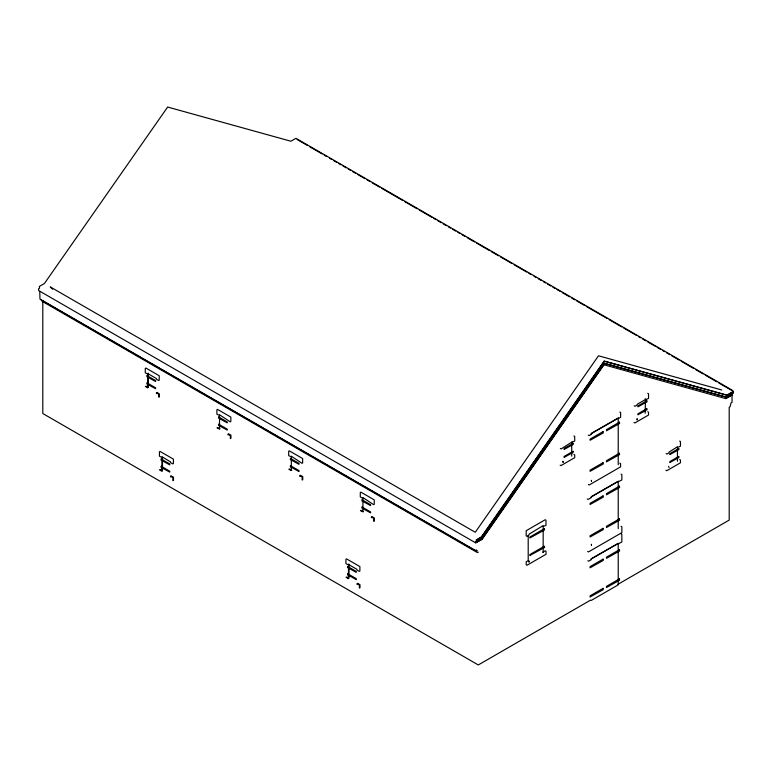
<?xml version="1.0" encoding="UTF-8"?>
<svg xmlns="http://www.w3.org/2000/svg" width="772" height="772" viewBox="0 0 772 772"><rect width="100%" height="100%" fill="white"/><g stroke="black" fill="none" stroke-linecap="round" stroke-linejoin="round"><path stroke-width="1.16" d="M544.289 448.619L481.689 538.267L475.658 541.751M545.659 446.65L603.945 363.187L726.211 397.097L732.242 393.614L732.242 394.936L725.834 398.632L603.743 364.712L555.686 433.536M554.306 435.505L481.863 539.252L475.455 542.957L482.066 539.367L603.945 364.828M148.33 373.185L147.722 373.532L156.32 378.492L156.32 379.197L158.627 380.528L159.235 380.181L159.235 375.742L145.889 368.032L145.281 368.379L145.281 372.818L147.925 374.111L147.722 387.853L145.387 386.502L145.995 386.154L148.33 387.505L148.33 373.88M156.523 393.633L156.32 392.813L158.743 394.212L158.743 397.252L159.35 396.895L159.35 393.865L156.928 392.465M219.528 414.757L230.23 421.869L230.838 421.522L230.838 417.083L217.492 409.372L216.884 409.72L216.884 414.159L219.528 415.452L219.528 429.078L216.99 427.842L217.598 427.495L219.933 428.846M162.081 456.792L170.477 461.878L170.477 462.573L172.793 463.914L173.401 463.557L173.401 459.118L160.045 451.417L159.437 451.765L159.437 456.204L162.081 457.497L161.879 471.238L159.553 469.887L160.151 469.54L162.487 470.881L162.487 457.265M228.126 434.974L227.923 434.153L230.345 435.553L230.345 438.592L230.953 438.235L230.953 435.205L228.531 433.806M170.68 477.019L170.477 476.199L172.899 477.598L172.899 480.628L173.507 480.28L173.507 477.241L171.085 475.851M291.333 456.213L302.045 463.325L302.643 462.978L302.643 458.539L289.297 450.829L288.689 451.176L288.689 455.615L291.333 456.908L291.333 470.534L288.796 469.299L289.403 468.951L291.739 470.302M299.932 476.43L299.729 475.61L302.151 477.009L302.151 480.049L302.759 479.692L302.759 476.662L300.337 475.262M362.937 497.554L373.648 504.666L374.256 504.319L374.256 499.88L360.9 492.169L360.292 492.517L360.292 496.956L362.937 498.249L362.937 511.875L360.408 510.639L361.007 510.292L363.342 511.643M371.535 517.771L371.332 516.951L373.754 518.35L373.754 521.389L374.362 521.032L374.362 518.002L371.94 516.603M348.973 564.023L348.365 564.371L356.963 569.34L356.963 570.035L359.279 571.367L359.887 571.019L359.887 566.58L346.531 558.88L345.924 559.227L345.924 563.666L348.568 564.959L348.365 578.691L346.039 577.35L346.638 577.002L348.973 578.344L348.973 564.728M572.11 441.883L561.157 448.908L560.347 448.435M357.166 584.481L356.963 583.661L359.385 585.06L359.385 588.09L359.993 587.743L359.993 584.703L357.571 583.314M727.948 394.55L732.445 391.954M725.632 398.516L732.039 394.82L732.039 402.366L731.026 402.955L730.013 406.805L729.202 407.278L729.202 520.087L617.619 584.51M476.469 549.925L475.455 550.504L39.961 299.082L39.758 291.411M477.472 550.745L476.469 551.324L40.974 299.893M478.283 552.144L477.472 552.607L41.987 301.186M542.764 552.202L545.215 550.783L546.026 551.247L546.026 554.286L527.015 565.258L526.205 564.795L526.205 561.755L528.202 560.607L528.202 535.864M592.211 558.204L618.43 543.295L591.42 558.889L591.42 559.584L588.66 561.186L587.849 560.713M721.733 389.976L598.503 355.796L475.262 532.275L50.267 286.904L52.621 289.21M726.915 395.139L604.148 361.093L481.381 536.897L476.063 540.207L481.583 537.023L604.351 361.209L727.118 395.264L732.647 392.07L732.647 390.439L295.937 138.304L290.88 141.228L167.649 107.047L44.409 283.527L39.353 286.441L39.555 288.197L38.6 288.747L38.6 290.523L474.896 542.417L481.892 538.383L604.148 363.303L726.413 397.213L733.4 393.17L733.4 391.404L718.79 382.96M297.104 139.51L307.536 145.532M309.63 146.738L322.156 153.966M324.24 155.172L326.324 156.378M329.461 158.183L331.545 159.389M333.629 160.595L336.766 162.41M338.85 163.606L340.944 164.812M343.029 166.019L346.155 167.833M348.249 169.029L350.334 170.236M352.418 171.442L355.554 173.256M357.639 174.462L364.944 178.679M367.038 179.886L370.164 181.69M372.258 182.896L379.563 187.113M381.648 188.32L402.521 200.373M404.615 201.579L417.141 208.807M419.225 210.013L431.751 217.241M433.835 218.447L435.919 219.653M438.013 220.86L441.14 222.664M443.234 223.87L446.361 225.685M448.445 226.881L450.539 228.087M452.624 229.294L455.76 231.108M457.844 232.304L459.929 233.511M462.023 234.717L465.149 236.531M467.234 237.728L474.548 241.954M476.633 243.161L489.158 250.389M491.243 251.595L498.548 255.812M500.642 257.018L512.116 263.648M514.21 264.854L526.736 272.082M528.82 273.288L530.904 274.494M534.041 276.299L536.125 277.505M538.209 278.711L541.346 280.516M543.43 281.722L545.524 282.928M547.609 284.135L550.735 285.939M552.829 287.145L554.914 288.352M556.998 289.558L560.134 291.362M562.219 292.569L569.524 296.786M571.618 297.992L574.744 299.806M576.838 301.003L584.143 305.229M586.228 306.436L607.101 318.479M609.195 319.685L621.721 326.923M623.805 328.129L636.331 335.357M638.415 336.563L640.499 337.769M642.593 338.976L645.72 340.78M647.814 341.986L655.119 346.203M657.204 347.41L660.34 349.214M662.424 350.42L664.509 351.627M666.603 352.833L669.729 354.637M671.814 355.844L679.128 360.061M681.213 361.267L693.738 368.505M695.823 369.701L703.128 373.928M705.222 375.134L716.696 381.754M647.727 393.324L648.538 393.788L648.538 398.458L645.527 399.732L645.131 413.271M645.131 398.796L645.932 399.259L637.122 404.354L637.122 405.049L634.989 406.284L634.179 405.811M647.727 411.775L648.538 412.238L648.538 415.037L634.787 422.979L633.976 422.516M679.649 441.073L680.46 441.536L680.46 446.206L677.449 447.48L677.449 461.26M619.829 412.026L620.64 412.489L620.64 417.401L618.227 418.549L618.227 464.715M677.449 446.776L669.034 452.102L669.034 452.797L666.912 454.032L666.101 453.569M679.649 459.523L680.46 459.987L680.46 462.795L666.709 470.737L665.898 470.264M668.639 466.346L669.034 467.514M588.274 435.147L589.084 435.611L591.42 434.26L591.42 433.565L618.43 417.97L591.217 433.449L591.217 434.144M573.895 435.948L574.706 436.412L574.706 441.082L571.705 442.356L571.705 456.136M619.752 463.142L620.563 463.605L620.563 466.877L589.21 484.98L588.399 484.507M621.055 474.114L621.865 474.587L621.865 479.952L618.227 481.825L618.227 528.666M573.895 454.399L574.706 454.862L574.706 457.671L560.954 465.603L560.144 465.14M587.28 498.992L588.09 499.455L591.42 497.535L591.42 496.83L618.43 481.236L591.217 496.714L591.217 497.419M621.055 526.34L621.856 526.803L621.856 532.641L588.486 551.912L587.675 551.449M621.026 533.857L621.836 534.321L621.836 542.031L618.227 543.874L618.227 584.858L591.217 600.452L590.619 600.105L478.283 664.953L42.798 413.522L42.798 300.713M543.17 525.578L529.013 534.214L529.013 535.15L526.977 536.328L526.166 535.864L526.166 530.721L545.177 519.749L545.987 520.212L545.987 525.356L543.17 526.514L543.17 552.434M591.217 558.774L591.217 559.468M563.29 462.389L562.884 461.222L562.884 462.158M147.095 375.655L146.892 376.707L155.597 381.503L155.597 380.567L147.095 375.655M147.095 382.902L146.892 383.954L155.597 388.741L155.597 387.805L147.095 382.902M218.698 416.996L218.495 418.048L227.2 422.834L227.2 421.908L218.698 416.996M218.698 424.243L218.495 425.295L227.2 430.081L227.2 429.145L218.698 424.243M161.251 459.041L161.049 460.093L169.753 464.879L169.753 463.943L161.251 459.041M161.251 466.278L161.049 467.33L169.753 472.117L169.753 471.19L161.251 466.278M290.504 458.452L290.301 459.504L299.005 464.3L299.005 463.364L290.504 458.452M290.504 465.699L290.301 466.751L299.005 471.538L299.005 470.602L290.504 465.699M362.107 499.793L361.904 500.845L370.608 505.631L370.608 504.705L362.107 499.793M362.107 507.04L361.904 508.092L370.608 512.878L370.608 511.942L362.107 507.04M347.738 566.503L347.535 567.555L356.239 572.341L356.239 571.405L347.738 566.503M572.978 443.398L564.081 448.542L564.081 449.478L573.181 444.45L572.978 443.398M646.811 400.774L637.913 405.918L637.913 406.854L647.013 401.826L646.811 400.774M347.738 573.741L347.535 574.793L356.239 579.579L356.239 578.643L347.738 573.741M603.038 431.635L590.088 439.104L590.088 440.272L603.241 432.918L603.038 431.635M619.424 422.178L606.474 429.647L606.474 430.815L619.626 423.461L619.424 422.178M572.978 451.34L564.081 456.484L564.081 457.42L573.181 452.392L572.978 451.34M646.811 408.716L637.913 413.86L637.913 414.796L647.013 409.768L646.811 408.716M603.038 462.698L590.088 470.167L590.088 471.335L603.241 463.982L603.038 462.698M619.424 453.241L606.474 460.71L606.474 461.878L619.626 454.525L619.424 453.241M678.733 448.522L669.835 453.666L669.835 454.602L678.935 449.574L678.733 448.522M544.221 528.752L529.853 537.051L529.853 537.978L544.627 529.92L544.221 528.752M619.424 486.167L606.474 493.646L606.474 494.813L619.626 487.45L619.424 486.167M603.038 495.865L590.088 503.334L590.088 504.502L603.241 497.149L603.038 495.865M678.733 456.464L669.835 461.608L669.835 462.544L678.935 457.516L678.733 456.464M544.221 546.277L529.853 554.566L529.853 555.502L544.627 547.444L544.221 546.277M603.038 528.328L590.088 535.807L590.088 536.974L603.241 529.611L603.038 528.328M619.424 518.871L606.474 526.34L606.474 527.508L619.626 520.154L619.424 518.871M603.038 559.16L590.088 566.629L590.088 567.796L603.241 560.443L603.038 559.16M619.424 549.703L606.474 557.172L606.474 558.339L619.626 550.986L619.424 549.703M603.038 588.351L590.088 595.83L590.088 596.997L603.241 589.634L603.038 588.351M619.424 578.894L606.474 586.373L606.474 587.54L619.626 580.177L619.424 578.894M637.122 418.829L637.122 419.765L637.122 418.829M591.42 480.425L591.42 481.13L591.42 480.425M591.42 544.376L591.42 545.08L591.42 544.376M529.013 561.07L529.013 562.006L529.013 561.07"/></g></svg>
